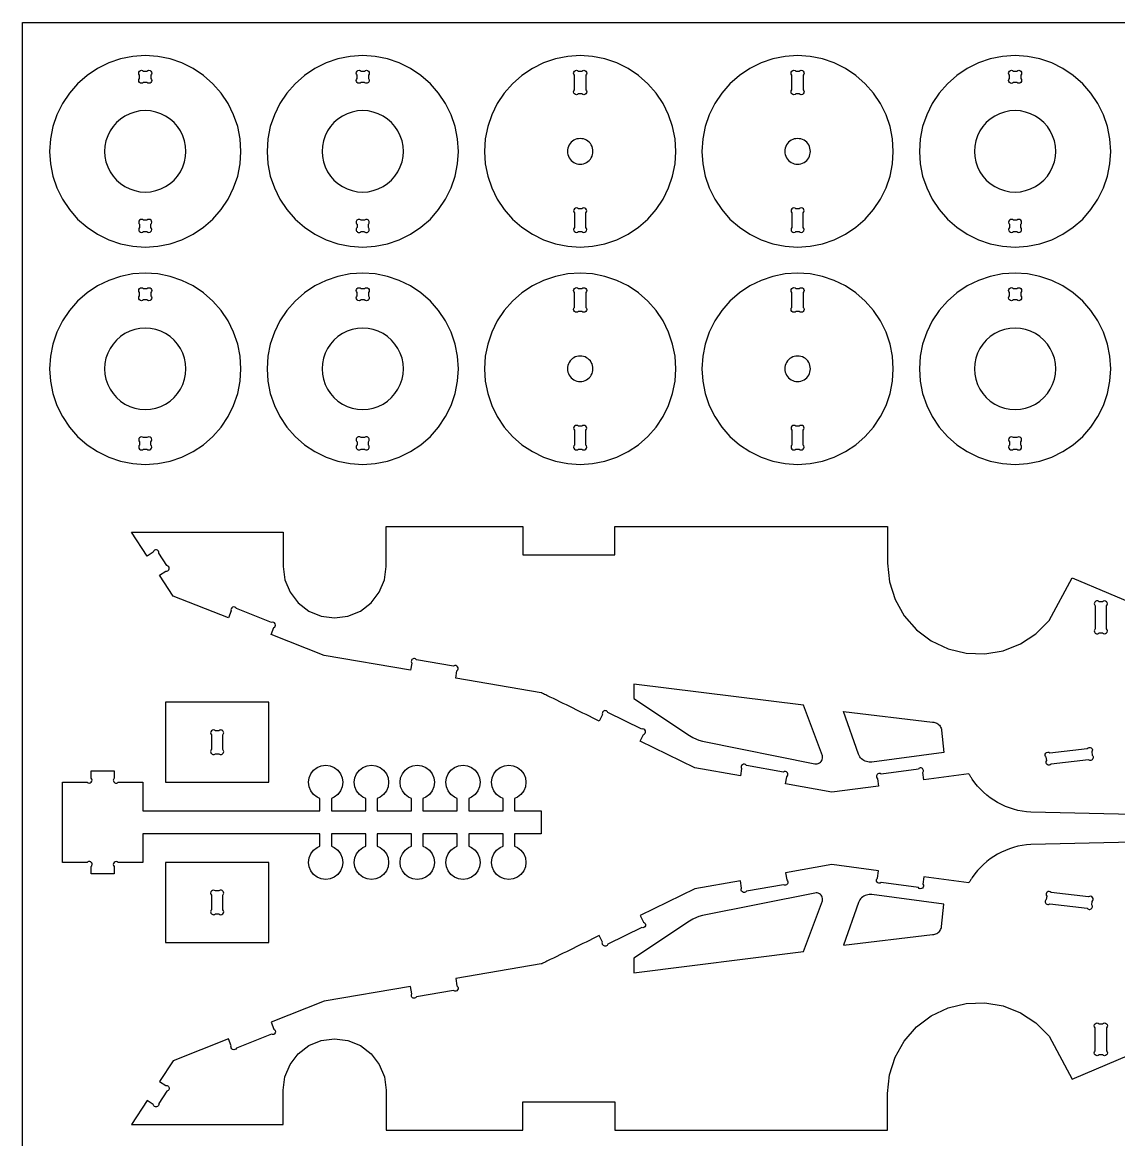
# Model space of a CAD drawing. Extents: x -355 to 109, y -387 to 259.
# Drawn here: x -355.3 to -67.2, y -35.1 to 258.6 of the extents above; entities that cross this region are included whole.
import ezdxf

# ---------------------------------------------------------------- set-up
doc = ezdxf.new("R2010")
doc.units = 0
doc.header["$MEASUREMENT"] = 0
doc.layers.get('0').update_dxf_attribs({"linetype": 'CONTINUOUS'})
doc.layers.add('ENGRAVE', color=1, linetype='CONTINUOUS')
doc.layers.add('LAYER_1', color=18, linetype='CONTINUOUS')

msp = doc.modelspace()

# ---------------------------------------------------------------- linework, layer by layer
msp.add_lwpolyline([(-355.35, -386.62), (-355.35, 258.61), (108.83, 258.61), (108.83, -386.62)], close=True)
at = {"layer": 'ENGRAVE'}
for points in [[(-194.6, 84.69), (-194.6, 80.93), (-179.98, 71.14), (-179.1, 70.61), (-178.17, 70.17), (-177.54, 69.93), (-176.55, 69.65), (-147.07, 63.76), (-146.76, 63.72), (-146.45, 63.74), (-146.15, 63.82), (-145.87, 63.95), (-145.62, 64.12), (-145.4, 64.35), (-145.23, 64.61), (-145.11, 64.89), (-145.05, 65.19), (-145.04, 65.5), (-145.09, 65.81), (-150.03, 79.17)], [(-135.26, 65.59), (-135.45, 65.9), (-135.61, 66.23), (-139.54, 77.44), (-116.1, 74.67), (-115.81, 74.65), (-115.53, 74.6), (-115.26, 74.51), (-115, 74.4), (-114.76, 74.25), (-114.53, 74.07), (-114.33, 73.86), (-114.16, 73.64), (-114.01, 73.39), (-113.9, 73.13), (-113.82, 72.85), (-113.77, 72.57), (-113.17, 66.7), (-132.07, 64.17), (-132.43, 64.14), (-132.8, 64.15), (-133.16, 64.21), (-133.52, 64.3), (-133.86, 64.43), (-134.19, 64.6), (-134.49, 64.8), (-134.78, 65.03), (-135.03, 65.3)], [(-194.6, 8.83), (-150.03, 14.36), (-145.09, 27.72), (-145.04, 28.02), (-145.05, 28.33), (-145.11, 28.64), (-145.23, 28.92), (-145.4, 29.18), (-145.62, 29.4), (-145.87, 29.58), (-146.15, 29.71), (-146.45, 29.79), (-146.76, 29.8), (-147.07, 29.77), (-176.55, 23.88), (-177.54, 23.6), (-178.17, 23.36), (-179.1, 22.92), (-179.98, 22.39), (-194.6, 12.6)], [(-139.54, 16.09), (-116.1, 18.86), (-115.81, 18.88), (-115.53, 18.93), (-115.26, 19.01), (-115, 19.13), (-114.76, 19.28), (-114.53, 19.46), (-114.33, 19.66), (-114.16, 19.89), (-114.01, 20.14), (-113.9, 20.4), (-113.82, 20.68), (-113.77, 20.96), (-113.17, 26.83), (-132.07, 29.36), (-132.43, 29.39), (-132.8, 29.37), (-133.16, 29.32), (-133.52, 29.23), (-133.86, 29.1), (-134.19, 28.93), (-134.49, 28.73), (-134.78, 28.49), (-135.03, 28.23), (-135.26, 27.94), (-135.45, 27.63), (-135.61, 27.3)]]:
    msp.add_lwpolyline(points, close=True, dxfattribs=at)
at = {"layer": 'LAYER_1'}
for points in [[(-344.82, 212.13), (-342.99, 209.39), (-340.82, 206.92), (-338.35, 204.75), (-335.61, 202.92), (-332.66, 201.47), (-329.55, 200.41), (-326.32, 199.77), (-323.04, 199.55), (-319.76, 199.77), (-316.53, 200.41), (-313.42, 201.47), (-310.47, 202.92), (-307.73, 204.75), (-305.26, 206.92), (-303.09, 209.39), (-301.26, 212.13), (-299.81, 215.08), (-298.75, 218.19), (-298.11, 221.42), (-297.89, 224.7), (-298.11, 227.98), (-298.75, 231.21), (-299.81, 234.33), (-301.26, 237.28), (-303.09, 240.01), (-305.26, 242.49), (-307.73, 244.65), (-310.47, 246.48), (-313.42, 247.94), (-316.53, 248.99), (-319.76, 249.64), (-323.04, 249.85), (-326.32, 249.64), (-329.55, 248.99), (-332.66, 247.94), (-335.61, 246.48), (-338.35, 244.65), (-340.82, 242.49), (-342.99, 240.01), (-344.82, 237.28), (-346.27, 234.33), (-347.33, 231.21), (-347.97, 227.98), (-348.19, 224.7), (-347.97, 221.42), (-347.33, 218.19), (-346.27, 215.08)], [(-287.67, 212.13), (-285.84, 209.39), (-283.67, 206.92), (-281.2, 204.75), (-278.46, 202.92), (-275.51, 201.47), (-272.4, 200.41), (-269.17, 199.77), (-265.89, 199.55), (-262.61, 199.77), (-259.38, 200.41), (-256.27, 201.47), (-253.31, 202.92), (-250.58, 204.75), (-248.11, 206.92), (-245.94, 209.39), (-244.11, 212.13), (-242.65, 215.08), (-241.6, 218.19), (-240.96, 221.42), (-240.74, 224.7), (-240.96, 227.98), (-241.6, 231.21), (-242.65, 234.33), (-244.11, 237.28), (-245.94, 240.01), (-248.11, 242.49), (-250.58, 244.65), (-253.31, 246.48), (-256.27, 247.94), (-259.38, 248.99), (-262.61, 249.64), (-265.89, 249.85), (-269.17, 249.64), (-272.4, 248.99), (-275.51, 247.94), (-278.46, 246.48), (-281.2, 244.65), (-283.67, 242.49), (-285.84, 240.01), (-287.67, 237.28), (-289.12, 234.33), (-290.18, 231.21), (-290.82, 227.98), (-291.04, 224.7), (-290.82, 221.42), (-290.18, 218.19), (-289.12, 215.08)], [(-230.52, 212.13), (-228.69, 209.39), (-226.52, 206.92), (-224.05, 204.75), (-221.31, 202.92), (-218.36, 201.47), (-215.25, 200.41), (-212.02, 199.77), (-208.74, 199.55), (-205.46, 199.77), (-202.23, 200.41), (-199.12, 201.47), (-196.16, 202.92), (-193.43, 204.75), (-190.96, 206.92), (-188.79, 209.39), (-186.96, 212.13), (-185.5, 215.08), (-184.45, 218.19), (-183.81, 221.42), (-183.59, 224.7), (-183.81, 227.98), (-184.45, 231.21), (-185.5, 234.33), (-186.96, 237.28), (-188.79, 240.01), (-190.96, 242.49), (-193.43, 244.65), (-196.16, 246.48), (-199.12, 247.94), (-202.23, 248.99), (-205.46, 249.64), (-208.74, 249.85), (-212.02, 249.64), (-215.25, 248.99), (-218.36, 247.94), (-221.31, 246.48), (-224.05, 244.65), (-226.52, 242.49), (-228.69, 240.01), (-230.52, 237.28), (-231.97, 234.33), (-233.03, 231.21), (-233.67, 227.98), (-233.89, 224.7), (-233.67, 221.42), (-233.03, 218.19), (-231.97, 215.08)], [(-173.37, 212.13), (-171.54, 209.39), (-169.37, 206.92), (-166.9, 204.75), (-164.16, 202.92), (-161.21, 201.47), (-158.1, 200.41), (-154.87, 199.77), (-151.59, 199.55), (-148.31, 199.77), (-145.08, 200.41), (-141.97, 201.47), (-139.01, 202.92), (-136.28, 204.75), (-133.81, 206.92), (-131.64, 209.39), (-129.81, 212.13), (-128.35, 215.08), (-127.3, 218.19), (-126.66, 221.42), (-126.44, 224.7), (-126.66, 227.98), (-127.3, 231.21), (-128.35, 234.33), (-129.81, 237.28), (-131.64, 240.01), (-133.81, 242.49), (-136.28, 244.65), (-139.01, 246.48), (-141.97, 247.94), (-145.08, 248.99), (-148.31, 249.64), (-151.59, 249.85), (-154.87, 249.64), (-158.1, 248.99), (-161.21, 247.94), (-164.16, 246.48), (-166.9, 244.65), (-169.37, 242.49), (-171.54, 240.01), (-173.37, 237.28), (-174.82, 234.33), (-175.88, 231.21), (-176.52, 227.98), (-176.74, 224.7), (-176.52, 221.42), (-175.88, 218.19), (-174.82, 215.08)], [(-116.22, 212.13), (-114.39, 209.39), (-112.22, 206.92), (-109.75, 204.75), (-107.01, 202.92), (-104.06, 201.47), (-100.95, 200.41), (-97.72, 199.77), (-94.44, 199.55), (-91.16, 199.77), (-87.93, 200.41), (-84.81, 201.47), (-81.86, 202.92), (-79.13, 204.75), (-76.66, 206.92), (-74.49, 209.39), (-72.66, 212.13), (-71.2, 215.08), (-70.15, 218.19), (-69.51, 221.42), (-69.29, 224.7), (-69.51, 227.98), (-70.15, 231.21), (-71.2, 234.33), (-72.66, 237.28), (-74.49, 240.01), (-76.66, 242.49), (-79.13, 244.65), (-81.86, 246.48), (-84.81, 247.94), (-87.93, 248.99), (-91.16, 249.64), (-94.44, 249.85), (-97.72, 249.64), (-100.95, 248.99), (-104.06, 247.94), (-107.01, 246.48), (-109.75, 244.65), (-112.22, 242.49), (-114.39, 240.01), (-116.22, 237.28), (-117.67, 234.33), (-118.73, 231.21), (-119.37, 227.98), (-119.59, 224.7), (-119.37, 221.42), (-118.73, 218.19), (-117.67, 215.08)], [(-332.92, 220.61), (-332.3, 219.36), (-331.52, 218.19), (-330.6, 217.14), (-329.55, 216.22), (-328.39, 215.44), (-327.13, 214.82), (-325.81, 214.37), (-324.44, 214.1), (-323.04, 214.01), (-321.64, 214.1), (-320.27, 214.37), (-318.95, 214.82), (-317.69, 215.44), (-316.53, 216.22), (-315.48, 217.14), (-314.56, 218.19), (-313.78, 219.36), (-313.16, 220.61), (-312.71, 221.93), (-312.44, 223.31), (-312.35, 224.7), (-312.44, 226.1), (-312.71, 227.47), (-313.16, 228.79), (-313.78, 230.05), (-314.56, 231.21), (-315.48, 232.26), (-316.53, 233.19), (-317.69, 233.96), (-318.95, 234.58), (-320.27, 235.03), (-321.64, 235.31), (-323.04, 235.4), (-324.44, 235.31), (-325.81, 235.03), (-327.13, 234.58), (-328.39, 233.96), (-329.55, 233.19), (-330.6, 232.26), (-331.52, 231.21), (-332.3, 230.05), (-332.92, 228.79), (-333.37, 227.47), (-333.64, 226.1), (-333.73, 224.7), (-333.64, 223.31), (-333.37, 221.93)], [(-275.77, 220.61), (-275.15, 219.36), (-274.37, 218.19), (-273.45, 217.14), (-272.4, 216.22), (-271.24, 215.44), (-269.98, 214.82), (-268.66, 214.37), (-267.29, 214.1), (-265.89, 214.01), (-264.49, 214.1), (-263.12, 214.37), (-261.8, 214.82), (-260.54, 215.44), (-259.38, 216.22), (-258.33, 217.14), (-257.41, 218.19), (-256.63, 219.36), (-256.01, 220.61), (-255.56, 221.93), (-255.29, 223.31), (-255.2, 224.7), (-255.29, 226.1), (-255.56, 227.47), (-256.01, 228.79), (-256.63, 230.05), (-257.41, 231.21), (-258.33, 232.26), (-259.38, 233.19), (-260.54, 233.96), (-261.8, 234.58), (-263.12, 235.03), (-264.49, 235.31), (-265.89, 235.4), (-267.29, 235.31), (-268.66, 235.03), (-269.98, 234.58), (-271.24, 233.96), (-272.4, 233.19), (-273.45, 232.26), (-274.37, 231.21), (-275.15, 230.05), (-275.77, 228.79), (-276.22, 227.47), (-276.49, 226.1), (-276.58, 224.7), (-276.49, 223.31), (-276.22, 221.93)], [(-104.32, 220.61), (-103.7, 219.36), (-102.92, 218.19), (-102, 217.14), (-100.95, 216.22), (-99.79, 215.44), (-98.53, 214.82), (-97.21, 214.37), (-95.83, 214.1), (-94.44, 214.01), (-93.04, 214.1), (-91.67, 214.37), (-90.35, 214.82), (-89.09, 215.44), (-87.93, 216.22), (-86.88, 217.14), (-85.95, 218.19), (-85.18, 219.36), (-84.56, 220.61), (-84.11, 221.93), (-83.84, 223.31), (-83.74, 224.7), (-83.84, 226.1), (-84.11, 227.47), (-84.56, 228.79), (-85.18, 230.05), (-85.95, 231.21), (-86.88, 232.26), (-87.93, 233.19), (-89.09, 233.96), (-90.35, 234.58), (-91.67, 235.03), (-93.04, 235.31), (-94.44, 235.4), (-95.83, 235.31), (-97.21, 235.03), (-98.53, 234.58), (-99.79, 233.96), (-100.95, 233.19), (-102, 232.26), (-102.92, 231.21), (-103.7, 230.05), (-104.32, 228.79), (-104.77, 227.47), (-105.04, 226.1), (-105.13, 224.7), (-105.04, 223.31), (-104.77, 221.93)], [(-211.84, 223.42), (-211.65, 223.02), (-211.41, 222.66), (-211.12, 222.33), (-210.78, 222.04), (-210.42, 221.79), (-210.03, 221.6), (-209.61, 221.46), (-209.18, 221.37), (-208.74, 221.34), (-208.3, 221.37), (-207.87, 221.46), (-207.45, 221.6), (-207.06, 221.79), (-206.69, 222.04), (-206.36, 222.33), (-206.07, 222.66), (-205.83, 223.02), (-205.63, 223.42), (-205.49, 223.83), (-205.41, 224.26), (-205.38, 224.7), (-205.41, 225.14), (-205.49, 225.57), (-205.63, 225.99), (-205.83, 226.38), (-206.07, 226.75), (-206.36, 227.08), (-206.69, 227.37), (-207.06, 227.61), (-207.45, 227.81), (-207.87, 227.95), (-208.3, 228.03), (-208.74, 228.06), (-209.18, 228.03), (-209.61, 227.95), (-210.03, 227.81), (-210.42, 227.61), (-210.78, 227.37), (-211.12, 227.08), (-211.41, 226.75), (-211.65, 226.38), (-211.84, 225.99), (-211.98, 225.57), (-212.07, 225.14), (-212.1, 224.7), (-212.07, 224.26), (-211.98, 223.83)], [(-154.69, 223.42), (-154.5, 223.02), (-154.25, 222.66), (-153.97, 222.33), (-153.63, 222.04), (-153.27, 221.79), (-152.87, 221.6), (-152.46, 221.46), (-152.03, 221.37), (-151.59, 221.34), (-151.15, 221.37), (-150.72, 221.46), (-150.3, 221.6), (-149.91, 221.79), (-149.54, 222.04), (-149.21, 222.33), (-148.92, 222.66), (-148.68, 223.02), (-148.48, 223.42), (-148.34, 223.83), (-148.26, 224.26), (-148.23, 224.7), (-148.26, 225.14), (-148.34, 225.57), (-148.48, 225.99), (-148.68, 226.38), (-148.92, 226.75), (-149.21, 227.08), (-149.54, 227.37), (-149.91, 227.61), (-150.3, 227.81), (-150.72, 227.95), (-151.15, 228.03), (-151.59, 228.06), (-152.03, 228.03), (-152.46, 227.95), (-152.87, 227.81), (-153.27, 227.61), (-153.63, 227.37), (-153.97, 227.08), (-154.25, 226.75), (-154.5, 226.38), (-154.69, 225.99), (-154.83, 225.57), (-154.92, 225.14), (-154.95, 224.7), (-154.92, 224.26), (-154.83, 223.83)], [(-344.82, 154.98), (-342.99, 152.24), (-340.82, 149.77), (-338.35, 147.6), (-335.61, 145.77), (-332.66, 144.32), (-329.55, 143.26), (-326.32, 142.62), (-323.04, 142.4), (-319.76, 142.62), (-316.53, 143.26), (-313.42, 144.32), (-310.47, 145.77), (-307.73, 147.6), (-305.26, 149.77), (-303.09, 152.24), (-301.26, 154.98), (-299.81, 157.93), (-298.75, 161.04), (-298.11, 164.27), (-297.89, 167.55), (-298.11, 170.83), (-298.75, 174.06), (-299.81, 177.18), (-301.26, 180.13), (-303.09, 182.86), (-305.26, 185.34), (-307.73, 187.5), (-310.47, 189.33), (-313.42, 190.79), (-316.53, 191.84), (-319.76, 192.49), (-323.04, 192.7), (-326.32, 192.49), (-329.55, 191.84), (-332.66, 190.79), (-335.61, 189.33), (-338.35, 187.5), (-340.82, 185.34), (-342.99, 182.86), (-344.82, 180.13), (-346.27, 177.18), (-347.33, 174.06), (-347.97, 170.83), (-348.19, 167.55), (-347.97, 164.27), (-347.33, 161.04), (-346.27, 157.93)], [(-287.67, 154.98), (-285.84, 152.24), (-283.67, 149.77), (-281.2, 147.6), (-278.46, 145.77), (-275.51, 144.32), (-272.4, 143.26), (-269.17, 142.62), (-265.89, 142.4), (-262.61, 142.62), (-259.38, 143.26), (-256.27, 144.32), (-253.31, 145.77), (-250.58, 147.6), (-248.11, 149.77), (-245.94, 152.24), (-244.11, 154.98), (-242.65, 157.93), (-241.6, 161.04), (-240.96, 164.27), (-240.74, 167.55), (-240.96, 170.83), (-241.6, 174.06), (-242.65, 177.18), (-244.11, 180.13), (-245.94, 182.86), (-248.11, 185.34), (-250.58, 187.5), (-253.31, 189.33), (-256.27, 190.79), (-259.38, 191.84), (-262.61, 192.49), (-265.89, 192.7), (-269.17, 192.49), (-272.4, 191.84), (-275.51, 190.79), (-278.46, 189.33), (-281.2, 187.5), (-283.67, 185.34), (-285.84, 182.86), (-287.67, 180.13), (-289.12, 177.18), (-290.18, 174.06), (-290.82, 170.83), (-291.04, 167.55), (-290.82, 164.27), (-290.18, 161.04), (-289.12, 157.93)], [(-230.52, 154.98), (-228.69, 152.24), (-226.52, 149.77), (-224.05, 147.6), (-221.31, 145.77), (-218.36, 144.32), (-215.25, 143.26), (-212.02, 142.62), (-208.74, 142.4), (-205.46, 142.62), (-202.23, 143.26), (-199.12, 144.32), (-196.16, 145.77), (-193.43, 147.6), (-190.96, 149.77), (-188.79, 152.24), (-186.96, 154.98), (-185.5, 157.93), (-184.45, 161.04), (-183.81, 164.27), (-183.59, 167.55), (-183.81, 170.83), (-184.45, 174.06), (-185.5, 177.18), (-186.96, 180.13), (-188.79, 182.86), (-190.96, 185.34), (-193.43, 187.5), (-196.16, 189.33), (-199.12, 190.79), (-202.23, 191.84), (-205.46, 192.49), (-208.74, 192.7), (-212.02, 192.49), (-215.25, 191.84), (-218.36, 190.79), (-221.31, 189.33), (-224.05, 187.5), (-226.52, 185.34), (-228.69, 182.86), (-230.52, 180.13), (-231.97, 177.18), (-233.03, 174.06), (-233.67, 170.83), (-233.89, 167.55), (-233.67, 164.27), (-233.03, 161.04), (-231.97, 157.93)], [(-171.54, 152.24), (-169.37, 149.77), (-166.9, 147.6), (-164.16, 145.77), (-161.21, 144.32), (-158.1, 143.26), (-154.87, 142.62), (-151.59, 142.4), (-148.31, 142.62), (-145.08, 143.26), (-141.97, 144.32), (-139.01, 145.77), (-136.28, 147.6), (-133.81, 149.77), (-131.64, 152.24), (-129.81, 154.98), (-128.35, 157.93), (-127.3, 161.04), (-126.66, 164.27), (-126.44, 167.55), (-126.66, 170.83), (-127.3, 174.06), (-128.35, 177.18), (-129.81, 180.13), (-131.64, 182.86), (-133.81, 185.34), (-136.28, 187.5), (-139.01, 189.33), (-141.97, 190.79), (-145.08, 191.84), (-148.31, 192.49), (-151.59, 192.7), (-154.87, 192.49), (-158.1, 191.84), (-161.21, 190.79), (-164.16, 189.33), (-166.9, 187.5), (-169.37, 185.34), (-171.54, 182.86), (-173.37, 180.13), (-174.82, 177.18), (-175.88, 174.06), (-176.52, 170.83), (-176.74, 167.55), (-176.52, 164.27), (-175.88, 161.04), (-174.82, 157.93), (-173.37, 154.98)], [(-114.39, 152.24), (-112.22, 149.77), (-109.75, 147.6), (-107.01, 145.77), (-104.06, 144.32), (-100.95, 143.26), (-97.72, 142.62), (-94.44, 142.4), (-91.16, 142.62), (-87.93, 143.26), (-84.81, 144.32), (-81.86, 145.77), (-79.13, 147.6), (-76.66, 149.77), (-74.49, 152.24), (-72.66, 154.98), (-71.2, 157.93), (-70.15, 161.04), (-69.51, 164.27), (-69.29, 167.55), (-69.51, 170.83), (-70.15, 174.06), (-71.2, 177.18), (-72.66, 180.13), (-74.49, 182.86), (-76.66, 185.34), (-79.13, 187.5), (-81.86, 189.33), (-84.81, 190.79), (-87.93, 191.84), (-91.16, 192.49), (-94.44, 192.7), (-97.72, 192.49), (-100.95, 191.84), (-104.06, 190.79), (-107.01, 189.33), (-109.75, 187.5), (-112.22, 185.34), (-114.39, 182.86), (-116.22, 180.13), (-117.67, 177.18), (-118.73, 174.06), (-119.37, 170.83), (-119.59, 167.55), (-119.37, 164.27), (-118.73, 161.04), (-117.67, 157.93), (-116.22, 154.98)], [(-332.92, 163.46), (-332.3, 162.21), (-331.52, 161.04), (-330.6, 159.99), (-329.55, 159.07), (-328.39, 158.29), (-327.13, 157.67), (-325.81, 157.22), (-324.44, 156.95), (-323.04, 156.86), (-321.64, 156.95), (-320.27, 157.22), (-318.95, 157.67), (-317.69, 158.29), (-316.53, 159.07), (-315.48, 159.99), (-314.56, 161.04), (-313.78, 162.21), (-313.16, 163.46), (-312.71, 164.78), (-312.44, 166.16), (-312.35, 167.55), (-312.44, 168.95), (-312.71, 170.32), (-313.16, 171.64), (-313.78, 172.9), (-314.56, 174.06), (-315.48, 175.11), (-316.53, 176.04), (-317.69, 176.81), (-318.95, 177.43), (-320.27, 177.88), (-321.64, 178.15), (-323.04, 178.25), (-324.44, 178.15), (-325.81, 177.88), (-327.13, 177.43), (-328.39, 176.81), (-329.55, 176.04), (-330.6, 175.11), (-331.52, 174.06), (-332.3, 172.9), (-332.92, 171.64), (-333.37, 170.32), (-333.64, 168.95), (-333.73, 167.55), (-333.64, 166.16), (-333.37, 164.78)], [(-275.77, 163.46), (-275.15, 162.21), (-274.37, 161.04), (-273.45, 159.99), (-272.4, 159.07), (-271.24, 158.29), (-269.98, 157.67), (-268.66, 157.22), (-267.29, 156.95), (-265.89, 156.86), (-264.49, 156.95), (-263.12, 157.22), (-261.8, 157.67), (-260.54, 158.29), (-259.38, 159.07), (-258.33, 159.99), (-257.41, 161.04), (-256.63, 162.21), (-256.01, 163.46), (-255.56, 164.78), (-255.29, 166.16), (-255.2, 167.55), (-255.29, 168.95), (-255.56, 170.32), (-256.01, 171.64), (-256.63, 172.9), (-257.41, 174.06), (-258.33, 175.11), (-259.38, 176.04), (-260.54, 176.81), (-261.8, 177.43), (-263.12, 177.88), (-264.49, 178.15), (-265.89, 178.25), (-267.29, 178.15), (-268.66, 177.88), (-269.98, 177.43), (-271.24, 176.81), (-272.4, 176.04), (-273.45, 175.11), (-274.37, 174.06), (-275.15, 172.9), (-275.77, 171.64), (-276.22, 170.32), (-276.49, 168.95), (-276.58, 167.55), (-276.49, 166.16), (-276.22, 164.78)], [(-103.7, 162.21), (-102.92, 161.04), (-102, 159.99), (-100.95, 159.07), (-99.79, 158.29), (-98.53, 157.67), (-97.21, 157.22), (-95.83, 156.95), (-94.44, 156.86), (-93.04, 156.95), (-91.67, 157.22), (-90.35, 157.67), (-89.09, 158.29), (-87.93, 159.07), (-86.88, 159.99), (-85.95, 161.04), (-85.18, 162.21), (-84.56, 163.46), (-84.11, 164.78), (-83.84, 166.16), (-83.74, 167.55), (-83.84, 168.95), (-84.11, 170.32), (-84.56, 171.64), (-85.18, 172.9), (-85.95, 174.06), (-86.88, 175.11), (-87.93, 176.04), (-89.09, 176.81), (-90.35, 177.43), (-91.67, 177.88), (-93.04, 178.15), (-94.44, 178.25), (-95.83, 178.15), (-97.21, 177.88), (-98.53, 177.43), (-99.79, 176.81), (-100.95, 176.04), (-102, 175.11), (-102.92, 174.06), (-103.7, 172.9), (-104.32, 171.64), (-104.77, 170.32), (-105.04, 168.95), (-105.13, 167.55), (-105.04, 166.16), (-104.77, 164.78), (-104.32, 163.46)], [(-211.65, 165.87), (-211.41, 165.51), (-211.12, 165.18), (-210.78, 164.89), (-210.42, 164.64), (-210.03, 164.45), (-209.61, 164.31), (-209.18, 164.22), (-208.74, 164.19), (-208.3, 164.22), (-207.87, 164.31), (-207.45, 164.45), (-207.06, 164.64), (-206.69, 164.89), (-206.36, 165.18), (-206.07, 165.51), (-205.83, 165.87), (-205.63, 166.27), (-205.49, 166.68), (-205.41, 167.11), (-205.38, 167.55), (-205.41, 167.99), (-205.49, 168.42), (-205.63, 168.84), (-205.83, 169.23), (-206.07, 169.6), (-206.36, 169.93), (-206.69, 170.22), (-207.06, 170.46), (-207.45, 170.66), (-207.87, 170.8), (-208.3, 170.88), (-208.74, 170.91), (-209.18, 170.88), (-209.61, 170.8), (-210.03, 170.66), (-210.42, 170.46), (-210.78, 170.22), (-211.12, 169.93), (-211.41, 169.6), (-211.65, 169.23), (-211.84, 168.84), (-211.98, 168.42), (-212.07, 167.99), (-212.1, 167.55), (-212.07, 167.11), (-211.98, 166.68), (-211.84, 166.27)], [(-154.5, 165.87), (-154.25, 165.51), (-153.97, 165.18), (-153.63, 164.89), (-153.27, 164.64), (-152.87, 164.45), (-152.46, 164.31), (-152.03, 164.22), (-151.59, 164.19), (-151.15, 164.22), (-150.72, 164.31), (-150.3, 164.45), (-149.91, 164.64), (-149.54, 164.89), (-149.21, 165.18), (-148.92, 165.51), (-148.68, 165.87), (-148.48, 166.27), (-148.34, 166.68), (-148.26, 167.11), (-148.23, 167.55), (-148.26, 167.99), (-148.34, 168.42), (-148.48, 168.84), (-148.68, 169.23), (-148.92, 169.6), (-149.21, 169.93), (-149.54, 170.22), (-149.91, 170.46), (-150.3, 170.66), (-150.72, 170.8), (-151.15, 170.88), (-151.59, 170.91), (-152.03, 170.88), (-152.46, 170.8), (-152.87, 170.66), (-153.27, 170.46), (-153.63, 170.22), (-153.97, 169.93), (-154.25, 169.6), (-154.5, 169.23), (-154.69, 168.84), (-154.83, 168.42), (-154.92, 167.99), (-154.95, 167.55), (-154.92, 167.11), (-154.83, 166.68), (-154.69, 166.27)], [(-317.69, 58.87), (-290.61, 58.87), (-290.61, 79.93), (-317.69, 79.93)], [(-317.69, 37.82), (-317.69, 16.76), (-290.61, 16.76), (-290.61, 37.82)]]:
    msp.add_lwpolyline(points, close=True, dxfattribs=at)
for points in [[(-321.54, 244.74), (-321.54, 243.86, -1), (-322.6, 242.8), (-323.48, 242.8, -1), (-324.54, 243.86), (-324.54, 244.74, -1), (-323.48, 245.8), (-322.6, 245.8, -1)], [(-265.45, 242.8), (-266.33, 242.8, -1), (-267.39, 243.86), (-267.39, 244.74, -1), (-266.33, 245.8), (-265.45, 245.8, -1), (-264.39, 244.74), (-264.39, 243.86, -1)], [(-210.24, 240.85), (-210.24, 244.74, -1), (-209.17, 245.8), (-208.3, 245.8, -1), (-207.24, 244.74), (-207.24, 240.85, -1), (-208.3, 239.79), (-209.17, 239.79, -1)], [(-153.09, 240.85), (-153.09, 244.74, -1), (-152.02, 245.8), (-151.15, 245.8, -1), (-150.09, 244.74), (-150.09, 240.85, -1), (-151.15, 239.79), (-152.02, 239.79, -1)], [(-94.87, 245.8), (-94, 245.8, -1), (-92.94, 244.74), (-92.94, 243.86, -1), (-94, 242.8), (-94.87, 242.8, -1), (-95.94, 243.86), (-95.94, 244.74, -1)], [(-208.3, 209.61), (-209.17, 209.61, 1), (-210.24, 208.54), (-210.24, 204.66, 1), (-209.17, 203.6), (-208.3, 203.6, 1), (-207.24, 204.66), (-207.24, 208.54, 1)], [(-151.15, 209.61), (-152.02, 209.61, 1), (-153.09, 208.54), (-153.09, 204.66, 1), (-152.02, 203.6), (-151.15, 203.6, 1), (-150.09, 204.66), (-150.09, 208.54, 1)], [(-322.6, 206.6), (-323.48, 206.6, 1), (-324.54, 205.53), (-324.54, 204.66, 1), (-323.48, 203.6), (-322.6, 203.6, 1), (-321.54, 204.66), (-321.54, 205.53, 1)], [(-265.45, 206.6), (-266.33, 206.6, 1), (-267.39, 205.53), (-267.39, 204.66, 1), (-266.33, 203.6), (-265.45, 203.6, 1), (-264.39, 204.66), (-264.39, 205.53, 1)], [(-92.94, 204.66), (-92.94, 205.53, 1), (-94, 206.6), (-94.87, 206.6, 1), (-95.94, 205.53), (-95.94, 204.66, 1), (-94.87, 203.6), (-94, 203.6, 1)], [(-323.48, 188.65), (-322.6, 188.65, -1), (-321.54, 187.59), (-321.54, 186.71, -1), (-322.6, 185.65), (-323.48, 185.65, -1), (-324.54, 186.71), (-324.54, 187.59, -1)], [(-266.33, 188.65), (-265.45, 188.65, -1), (-264.39, 187.59), (-264.39, 186.71, -1), (-265.45, 185.65), (-266.33, 185.65, -1), (-267.39, 186.71), (-267.39, 187.59, -1)], [(-210.24, 183.7), (-210.24, 187.59, -1), (-209.17, 188.65), (-208.3, 188.65, -1), (-207.24, 187.59), (-207.24, 183.7, -1), (-208.3, 182.64), (-209.17, 182.64, -1)], [(-152.02, 188.65), (-151.15, 188.65, -1), (-150.09, 187.59), (-150.09, 183.7, -1), (-151.15, 182.64), (-152.02, 182.64, -1), (-153.09, 183.7), (-153.09, 187.59, -1)], [(-94, 185.65), (-94.87, 185.65, -1), (-95.94, 186.71), (-95.94, 187.59, -1), (-94.87, 188.65), (-94, 188.65, -1), (-92.94, 187.59), (-92.94, 186.71, -1)], [(-207.24, 147.51), (-207.24, 151.39, 1), (-208.3, 152.46), (-209.17, 152.46, 1), (-210.24, 151.39), (-210.24, 147.51, 1), (-209.17, 146.45), (-208.3, 146.45, 1)], [(-151.15, 152.46), (-152.02, 152.46, 1), (-153.09, 151.39), (-153.09, 147.51, 1), (-152.02, 146.45), (-151.15, 146.45, 1), (-150.09, 147.51), (-150.09, 151.39, 1)], [(-322.6, 149.45), (-323.48, 149.45, 1), (-324.54, 148.38), (-324.54, 147.51, 1), (-323.48, 146.45), (-322.6, 146.45, 1), (-321.54, 147.51), (-321.54, 148.38, 1)], [(-265.45, 149.45), (-266.33, 149.45, 1), (-267.39, 148.38), (-267.39, 147.51, 1), (-266.33, 146.45), (-265.45, 146.45, 1), (-264.39, 147.51), (-264.39, 148.38, 1)], [(-92.94, 147.51), (-92.94, 148.38, 1), (-94, 149.45), (-94.87, 149.45, 1), (-95.94, 148.38), (-95.94, 147.51, 1), (-94.87, 146.45), (-94, 146.45, 1)], [(-70.39, 99.17), (-70.39, 105.27, 1), (-71.45, 106.33), (-72.33, 106.33, 1), (-73.4, 105.27), (-73.4, 99.17, 1), (-72.33, 98.11), (-71.45, 98.11, 1)], [(-305.65, 71.35), (-305.65, 67.46, 1), (-304.59, 66.39), (-303.71, 66.39, 1), (-302.65, 67.46), (-302.65, 71.35, 1), (-303.71, 72.41), (-304.59, 72.41, 1)], [(-85.31, 66.62), (-75.47, 67.77, -1), (-74.29, 66.84), (-74.18, 65.97, -1), (-75.12, 64.79), (-84.95, 63.63, -1), (-86.13, 64.56), (-86.24, 65.44, -1)], [(-337.24, 34.81), (-337.24, 36.75, 1), (-338.3, 37.82), (-344.76, 37.82), (-344.76, 58.87), (-338.3, 58.87, 1), (-337.24, 59.94), (-337.24, 61.88), (-331.22, 61.88), (-331.22, 59.94, 1), (-330.16, 58.87), (-323.7, 58.87), (-323.7, 51.35), (-277.13, 51.35), (-277.13, 54.65), (-277.88, 54.97), (-278.81, 55.68), (-279.53, 56.62), (-279.98, 57.71), (-280.13, 58.87), (-279.98, 60.04), (-279.53, 61.13), (-278.81, 62.06), (-277.88, 62.78), (-276.79, 63.23), (-275.62, 63.38), (-274.45, 63.23), (-273.37, 62.78), (-272.43, 62.06), (-271.72, 61.13), (-271.26, 60.04), (-271.11, 58.87), (-271.26, 57.71), (-271.72, 56.62), (-272.43, 55.68), (-273.37, 54.97), (-274.12, 54.65), (-274.12, 51.35), (-265.09, 51.35), (-265.09, 54.65), (-265.85, 54.97), (-266.78, 55.68), (-267.5, 56.62), (-267.95, 57.71), (-268.1, 58.87), (-267.95, 60.04), (-267.5, 61.13), (-266.78, 62.06), (-265.85, 62.78), (-264.76, 63.23), (-263.59, 63.38), (-262.42, 63.23), (-261.34, 62.78), (-260.4, 62.06), (-259.68, 61.13), (-259.23, 60.04), (-259.08, 58.87), (-259.23, 57.71), (-259.68, 56.62), (-260.4, 55.68), (-261.34, 54.97), (-262.09, 54.65), (-262.09, 51.35), (-253.06, 51.35), (-253.06, 54.65), (-253.82, 54.97), (-254.75, 55.68), (-255.47, 56.62), (-255.92, 57.71), (-256.07, 58.87), (-255.92, 60.04), (-255.47, 61.13), (-254.75, 62.06), (-253.82, 62.78), (-252.73, 63.23), (-251.56, 63.38), (-250.39, 63.23), (-249.3, 62.78), (-248.37, 62.06), (-247.65, 61.13), (-247.2, 60.04), (-247.05, 58.87), (-247.2, 57.71), (-247.65, 56.62), (-248.37, 55.68), (-249.3, 54.97), (-250.06, 54.65), (-250.06, 51.35), (-241.03, 51.35), (-241.03, 54.65), (-241.78, 54.97), (-242.72, 55.68), (-243.44, 56.62), (-243.89, 57.71), (-244.04, 58.87), (-243.89, 60.04), (-243.44, 61.13), (-242.72, 62.06), (-241.78, 62.78), (-240.7, 63.23), (-239.53, 63.38), (-238.36, 63.23), (-237.27, 62.78), (-236.34, 62.06), (-235.62, 61.13), (-235.17, 60.04), (-235.02, 58.87), (-235.17, 57.71), (-235.62, 56.62), (-236.34, 55.68), (-237.27, 54.97), (-238.02, 54.65), (-238.02, 51.35), (-229, 51.35), (-229, 54.65), (-229.75, 54.97), (-230.69, 55.68), (-231.4, 56.62), (-231.85, 57.71), (-232.01, 58.87), (-231.85, 60.04), (-231.4, 61.13), (-230.69, 62.06), (-229.75, 62.78), (-228.66, 63.23), (-227.5, 63.38), (-226.33, 63.23), (-225.24, 62.78), (-224.31, 62.06), (-223.59, 61.13), (-223.14, 60.04), (-222.98, 58.87), (-223.14, 57.71), (-223.59, 56.62), (-224.31, 55.68), (-225.24, 54.97), (-225.99, 54.65), (-225.99, 51.35), (-218.95, 51.35), (-218.95, 45.34), (-225.99, 45.34), (-225.99, 42.04), (-225.24, 41.73), (-224.31, 41.01), (-223.59, 40.07), (-223.14, 38.99), (-222.98, 37.82), (-223.14, 36.65), (-223.59, 35.56), (-224.31, 34.63), (-225.24, 33.91), (-226.33, 33.46), (-227.5, 33.31), (-228.66, 33.46), (-229.75, 33.91), (-230.69, 34.63), (-231.4, 35.56), (-231.85, 36.65), (-232.01, 37.82), (-231.85, 38.99), (-231.4, 40.07), (-230.69, 41.01), (-229.75, 41.73), (-229, 42.04), (-229, 45.34), (-238.02, 45.34), (-238.02, 42.04), (-237.27, 41.73), (-236.34, 41.01), (-235.62, 40.07), (-235.17, 38.99), (-235.02, 37.82), (-235.17, 36.65), (-235.62, 35.56), (-236.34, 34.63), (-237.27, 33.91), (-238.36, 33.46), (-239.53, 33.31), (-240.7, 33.46), (-241.78, 33.91), (-242.72, 34.63), (-243.44, 35.56), (-243.89, 36.65), (-244.04, 37.82), (-243.89, 38.99), (-243.44, 40.07), (-242.72, 41.01), (-241.78, 41.73), (-241.03, 42.04), (-241.03, 45.34), (-250.06, 45.34), (-250.06, 42.04), (-249.3, 41.73), (-248.37, 41.01), (-247.65, 40.07), (-247.2, 38.99), (-247.05, 37.82), (-247.2, 36.65), (-247.65, 35.56), (-248.37, 34.63), (-249.3, 33.91), (-250.39, 33.46), (-251.56, 33.31), (-252.73, 33.46), (-253.82, 33.91), (-254.75, 34.63), (-255.47, 35.56), (-255.92, 36.65), (-256.07, 37.82), (-255.92, 38.99), (-255.47, 40.07), (-254.75, 41.01), (-253.82, 41.73), (-253.06, 42.04), (-253.06, 45.34), (-262.09, 45.34), (-262.09, 42.04), (-261.34, 41.73), (-260.4, 41.01), (-259.68, 40.07), (-259.23, 38.99), (-259.08, 37.82), (-259.23, 36.65), (-259.68, 35.56), (-260.4, 34.63), (-261.34, 33.91), (-262.42, 33.46), (-263.59, 33.31), (-264.76, 33.46), (-265.85, 33.91), (-266.78, 34.63), (-267.5, 35.56), (-267.95, 36.65), (-268.1, 37.82), (-267.95, 38.99), (-267.5, 40.07), (-266.78, 41.01), (-265.85, 41.73), (-265.09, 42.04), (-265.09, 45.34), (-274.12, 45.34), (-274.12, 42.04), (-273.37, 41.73), (-272.43, 41.01), (-271.72, 40.07), (-271.26, 38.99), (-271.11, 37.82), (-271.26, 36.65), (-271.72, 35.56), (-272.43, 34.63), (-273.37, 33.91), (-274.45, 33.46), (-275.62, 33.31), (-276.79, 33.46), (-277.88, 33.91), (-278.81, 34.63), (-279.53, 35.56), (-279.98, 36.65), (-280.13, 37.82), (-279.98, 38.99), (-279.53, 40.07), (-278.81, 41.01), (-277.88, 41.73), (-277.13, 42.04), (-277.13, 45.34), (-323.7, 45.34), (-323.7, 37.82), (-330.16, 37.82, 1), (-331.22, 36.75), (-331.22, 34.81)], [(-303.71, 30.3), (-304.59, 30.3, 1), (-305.65, 29.23), (-305.65, 25.35, 1), (-304.59, 24.28), (-303.71, 24.28, 1), (-302.65, 25.35), (-302.65, 29.23, 1)], [(-85.31, 26.91), (-75.47, 25.75, 1), (-74.29, 26.69), (-74.18, 27.56, 1), (-75.12, 28.74), (-84.95, 29.9, 1), (-86.13, 28.97), (-86.24, 28.09, 1)], [(-73.4, -11.74), (-73.4, -5.65, -1), (-72.33, -4.58), (-71.45, -4.58, -1), (-70.39, -5.65), (-70.39, -11.74, -1), (-71.45, -12.8), (-72.33, -12.8, -1)]]:
    msp.add_lwpolyline(points, format="xyb", close=True, dxfattribs=at)
for points in [[(-36.54, 49.77), (-90.28, 50.99, -0.114036), (-99.06, 53.56, -0.115553), (-105.71, 59.67, -0.015689), (-106.15, 60.37, 0.005229), (-106.59, 61.08), (-118.4, 59.5), (-118.66, 61.42, 1), (-119.85, 62.34), (-129.67, 61.02, 1), (-130.58, 59.82), (-130.32, 57.89), (-142.6, 56.24), (-154.8, 58.42), (-154.46, 60.34, 1), (-155.32, 61.57), (-165.07, 63.31, 1), (-166.3, 62.45), (-166.64, 60.54), (-178.62, 62.67), (-192.93, 69.67), (-192.07, 71.42, 1), (-192.56, 72.84), (-201.46, 77.19, 1), (-202.88, 76.71), (-203.74, 74.96, -0.000989), (-210.61, 78.34, 0.002966), (-217.49, 81.69, -0.003154), (-218.7, 82.28, 0.038717), (-219.02, 82.4), (-241.46, 86.27), (-241.13, 88.18, 1), (-241.99, 89.41), (-251.76, 91.09, 1), (-252.98, 90.22), (-253.31, 88.31), (-276.06, 92.22), (-289.98, 97.7), (-289.27, 99.51, 1), (-289.87, 100.89), (-299.09, 104.52, 1), (-300.47, 103.92), (-301.18, 102.11), (-315.71, 107.83), (-319.28, 113.29), (-317.65, 114.36, 1), (-317.35, 115.83), (-319.48, 119.08, 1), (-320.95, 119.39), (-322.58, 118.33), (-326.7, 124.63), (-286.79, 124.63), (-286.79, 115.58), (-286.33, 112.08), (-284.98, 108.82), (-282.83, 106.02), (-280.03, 103.87), (-276.77, 102.52), (-273.27, 102.06), (-269.77, 102.52), (-266.51, 103.87), (-263.71, 106.02), (-261.56, 108.82), (-260.21, 112.08), (-259.75, 115.58), (-259.75, 126.11), (-223.81, 126.11), (-223.81, 118.67), (-199.63, 118.67), (-199.63, 126.11), (-127.98, 126.11), (-127.98, 116.44), (-127.47, 111.57), (-125.99, 106.91), (-123.58, 102.65), (-120.37, 98.97), (-116.47, 96.02), (-112.05, 93.92), (-107.3, 92.77), (-102.41, 92.6), (-97.59, 93.43), (-93.04, 95.23), (-88.95, 97.91), (-85.5, 101.37), (-79.46, 112.64), (-41.24, 96.47)], [(-36.54, 43.76), (-90.28, 42.54, 0.114036), (-99.06, 39.96, 0.115553), (-105.71, 33.86, 0.015689), (-106.15, 33.16, -0.005229), (-106.59, 32.44), (-118.4, 34.03), (-118.66, 32.1, -1), (-119.85, 31.19), (-129.67, 32.51, -1), (-130.58, 33.71), (-130.32, 35.63), (-142.6, 37.28), (-154.8, 35.11), (-154.46, 33.19, -1), (-155.32, 31.96), (-165.07, 30.22, -1), (-166.3, 31.08), (-166.64, 32.99), (-178.62, 30.85), (-192.93, 23.85), (-192.07, 22.11, -1), (-192.56, 20.68), (-201.46, 16.33, -1), (-202.88, 16.82), (-203.74, 18.57, 0.000989), (-210.61, 15.19, -0.002966), (-217.49, 11.84, 0.003154), (-218.7, 11.25, -0.038717), (-219.02, 11.12), (-241.46, 7.26), (-241.13, 5.35, -1), (-241.99, 4.12), (-251.76, 2.44, -1), (-252.98, 3.3), (-253.31, 5.22), (-276.06, 1.3), (-289.98, -4.18), (-289.27, -5.99, -1), (-289.87, -7.37), (-299.09, -10.99, -1), (-300.47, -10.39), (-301.18, -8.58), (-315.71, -14.3), (-319.28, -19.76), (-317.65, -20.83, -1), (-317.35, -22.3), (-319.48, -25.56, -1), (-320.95, -25.86), (-322.58, -24.8), (-326.7, -31.11), (-286.79, -31.11), (-286.79, -22.05), (-286.33, -18.55), (-284.98, -15.29), (-282.83, -12.49), (-280.03, -10.34), (-276.77, -8.99), (-273.27, -8.53), (-269.77, -8.99), (-266.51, -10.34), (-263.71, -12.49), (-261.56, -15.29), (-260.21, -18.55), (-259.75, -22.05), (-259.75, -32.58), (-223.81, -32.58), (-223.81, -25.14), (-199.63, -25.14), (-199.63, -32.58), (-127.98, -32.58), (-127.98, -22.91), (-127.47, -18.05), (-125.99, -13.39), (-123.58, -9.13), (-120.37, -5.44), (-116.47, -2.49), (-112.05, -0.39), (-107.3, 0.76), (-102.41, 0.93), (-97.59, 0.09), (-93.04, -1.7), (-88.95, -4.39), (-85.5, -7.84), (-79.46, -19.12), (-41.24, -2.94)]]:
    msp.add_lwpolyline(points, format="xyb", dxfattribs=at)

doc.saveas('drawing.dxf')
